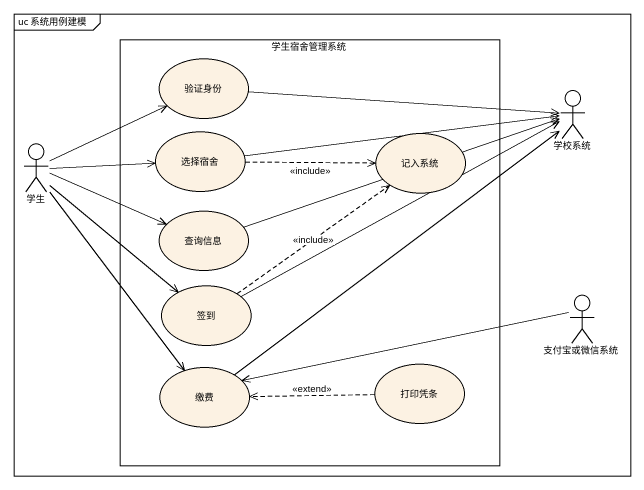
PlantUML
@startuml
mainframe uc 系统用例建模
rectangle 学生宿舍管理系统 {
  usecase 验证身份
  usecase 选择宿舍
  usecase 记入系统
  usecase 查询信息
  usecase 签到
  usecase 缴费
  usecase 打印凭条
}
actor 学校系统
actor 学生
actor 支付宝或微信系统
验证身份 -right-> 学校系统
学生 -right-> 验证身份
学生 -right-> 选择宿舍
学生 -right-> 查询信息
学生 --> 签到
学生 --> 缴费
选择宿舍 -right-> 学校系统
选择宿舍 .right.> 记入系统 : <<include>>
查询信息 -right-> 学校系统
签到 -right-> 学校系统
签到 .up.> 记入系统 : <<include>>
支付宝或微信系统 -left-> 缴费
缴费 -up-> 学校系统
打印凭条 .left.> 缴费 : <<extend>>
@enduml
